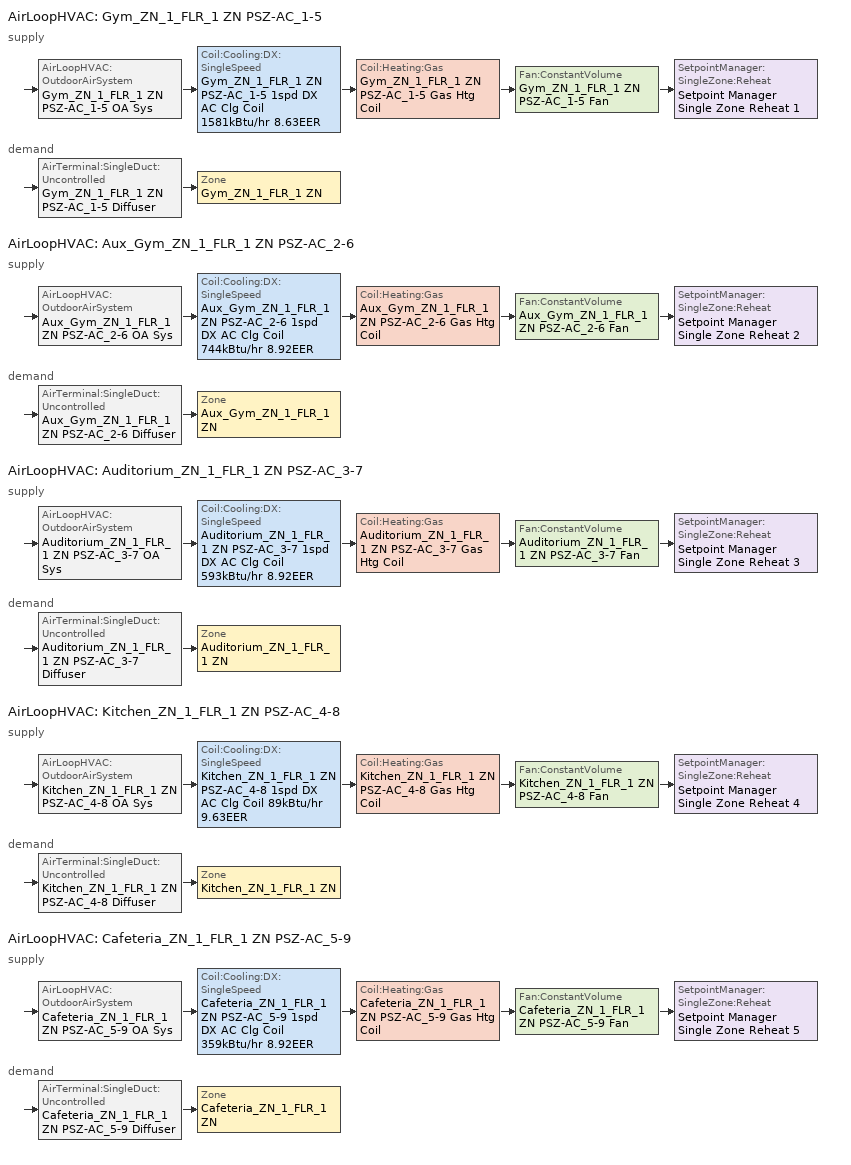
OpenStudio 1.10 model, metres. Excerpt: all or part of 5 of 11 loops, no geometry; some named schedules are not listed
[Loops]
AirLoopHVAC 'Gym_ZN_1_FLR_1 ZN PSZ-AC_1-5'
 supply: AirLoopHVAC:OutdoorAirSystem 'Gym_ZN_1_FLR_1 ZN PSZ-AC_1-5 OA Sys' > Coil:Cooling:DX:SingleSpeed 'Gym_ZN_1_FLR_1 ZN PSZ-AC_1-5 1spd DX AC Clg Coil 1581kBtu/hr 8.63EER' > Coil:Heating:Gas 'Gym_ZN_1_FLR_1 ZN PSZ-AC_1-5 Gas Htg Coil' > Fan:ConstantVolume 'Gym_ZN_1_FLR_1 ZN PSZ-AC_1-5 Fan' > SetpointManager:SingleZone:Reheat 'Setpoint Manager Single Zone Reheat 1'
 demand: AirTerminal:SingleDuct:Uncontrolled 'Gym_ZN_1_FLR_1 ZN PSZ-AC_1-5 Diffuser' > Zone 'Gym_ZN_1_FLR_1 ZN'
AirLoopHVAC 'Aux_Gym_ZN_1_FLR_1 ZN PSZ-AC_2-6'
 supply: AirLoopHVAC:OutdoorAirSystem 'Aux_Gym_ZN_1_FLR_1 ZN PSZ-AC_2-6 OA Sys' > Coil:Cooling:DX:SingleSpeed 'Aux_Gym_ZN_1_FLR_1 ZN PSZ-AC_2-6 1spd DX AC Clg Coil 744kBtu/hr 8.92EER' > Coil:Heating:Gas 'Aux_Gym_ZN_1_FLR_1 ZN PSZ-AC_2-6 Gas Htg Coil' > Fan:ConstantVolume 'Aux_Gym_ZN_1_FLR_1 ZN PSZ-AC_2-6 Fan' > SetpointManager:SingleZone:Reheat 'Setpoint Manager Single Zone Reheat 2'
 demand: AirTerminal:SingleDuct:Uncontrolled 'Aux_Gym_ZN_1_FLR_1 ZN PSZ-AC_2-6 Diffuser' > Zone 'Aux_Gym_ZN_1_FLR_1 ZN'
AirLoopHVAC 'Auditorium_ZN_1_FLR_1 ZN PSZ-AC_3-7'
 supply: AirLoopHVAC:OutdoorAirSystem 'Auditorium_ZN_1_FLR_1 ZN PSZ-AC_3-7 OA Sys' > Coil:Cooling:DX:SingleSpeed 'Auditorium_ZN_1_FLR_1 ZN PSZ-AC_3-7 1spd DX AC Clg Coil 593kBtu/hr 8.92EER' > Coil:Heating:Gas 'Auditorium_ZN_1_FLR_1 ZN PSZ-AC_3-7 Gas Htg Coil' > Fan:ConstantVolume 'Auditorium_ZN_1_FLR_1 ZN PSZ-AC_3-7 Fan' > SetpointManager:SingleZone:Reheat 'Setpoint Manager Single Zone Reheat 3'
 demand: AirTerminal:SingleDuct:Uncontrolled 'Auditorium_ZN_1_FLR_1 ZN PSZ-AC_3-7 Diffuser' > Zone 'Auditorium_ZN_1_FLR_1 ZN'
AirLoopHVAC 'Kitchen_ZN_1_FLR_1 ZN PSZ-AC_4-8'
 supply: AirLoopHVAC:OutdoorAirSystem 'Kitchen_ZN_1_FLR_1 ZN PSZ-AC_4-8 OA Sys' > Coil:Cooling:DX:SingleSpeed 'Kitchen_ZN_1_FLR_1 ZN PSZ-AC_4-8 1spd DX AC Clg Coil 89kBtu/hr 9.63EER' > Coil:Heating:Gas 'Kitchen_ZN_1_FLR_1 ZN PSZ-AC_4-8 Gas Htg Coil' > Fan:ConstantVolume 'Kitchen_ZN_1_FLR_1 ZN PSZ-AC_4-8 Fan' > SetpointManager:SingleZone:Reheat 'Setpoint Manager Single Zone Reheat 4'
 demand: AirTerminal:SingleDuct:Uncontrolled 'Kitchen_ZN_1_FLR_1 ZN PSZ-AC_4-8 Diffuser' > Zone 'Kitchen_ZN_1_FLR_1 ZN'
AirLoopHVAC 'Cafeteria_ZN_1_FLR_1 ZN PSZ-AC_5-9'
 supply: AirLoopHVAC:OutdoorAirSystem 'Cafeteria_ZN_1_FLR_1 ZN PSZ-AC_5-9 OA Sys' > Coil:Cooling:DX:SingleSpeed 'Cafeteria_ZN_1_FLR_1 ZN PSZ-AC_5-9 1spd DX AC Clg Coil 359kBtu/hr 8.92EER' > Coil:Heating:Gas 'Cafeteria_ZN_1_FLR_1 ZN PSZ-AC_5-9 Gas Htg Coil' > Fan:ConstantVolume 'Cafeteria_ZN_1_FLR_1 ZN PSZ-AC_5-9 Fan' > SetpointManager:SingleZone:Reheat 'Setpoint Manager Single Zone Reheat 5'
 demand: AirTerminal:SingleDuct:Uncontrolled 'Cafeteria_ZN_1_FLR_1 ZN PSZ-AC_5-9 Diffuser' > Zone 'Cafeteria_ZN_1_FLR_1 ZN'
[Sizing:Zone] Zone Cooling Design Supply Air Temperature {C}=12.8; Zone Heating Design Supply Air Temperature {C}=40; Zone Cooling Design Supply Air Humidity Ratio {kg-H2O/kg-air}=0.0085; Zone Heating Design Supply Air Humidity Ratio {kg-H2O/kg-air}=0.008; Cooling Design Air Flow Method=DesignDay; Heating Design Air Flow Method=DesignDay
Auditorium_ZN_1_FLR_1 ZN; Cafeteria_ZN_1_FLR_1 ZN; Kitchen_ZN_1_FLR_1 ZN; Gym_ZN_1_FLR_1 ZN; Aux_Gym_ZN_1_FLR_1 ZN
[Zone equipment]
Auditorium_ZN_1_FLR_1 ZN: Auditorium_ZN_1_FLR_1 ZN PSZ-AC_3-7 Diffuser
Cafeteria_ZN_1_FLR_1 ZN: Cafeteria_ZN_1_FLR_1 ZN PSZ-AC_5-9 Diffuser
Kitchen_ZN_1_FLR_1 ZN: Kitchen_ZN_1_FLR_1 ZN PSZ-AC_4-8 Diffuser, Kitchen_ZN_1_FLR_1 ZN Exhaust Fan
Gym_ZN_1_FLR_1 ZN: Gym_ZN_1_FLR_1 ZN PSZ-AC_1-5 Diffuser
Aux_Gym_ZN_1_FLR_1 ZN: Aux_Gym_ZN_1_FLR_1 ZN PSZ-AC_2-6 Diffuser
[AirLoopHVAC] Availability Schedule=SecondarySchool PSZ-AC Operation; Design Supply Air Flow Rate {m3/s}=AutoSize
Name | Availability Manager
Gym_ZN_1_FLR_1 ZN PSZ-AC_1-5 | Availability Manager Night Cycle 5
Aux_Gym_ZN_1_FLR_1 ZN PSZ-AC_2-6 | Availability Manager Night Cycle 6
Auditorium_ZN_1_FLR_1 ZN PSZ-AC_3-7 | Availability Manager Night Cycle 7
Kitchen_ZN_1_FLR_1 ZN PSZ-AC_4-8 | Availability Manager Night Cycle 8
Cafeteria_ZN_1_FLR_1 ZN PSZ-AC_5-9 | Availability Manager Night Cycle 9
[Sizing:System] Type of Load to Size On=Sensible; Design Outdoor Air Flow Rate {m3/s}=Autosize; Minimum System Air Flow Ratio=1; Preheat Design Temperature {C}=7; Preheat Design Humidity Ratio {kg-H2O/kg-Air}=0.008; Precool Design Temperature {C}=12.8; Precool Design Humidity Ratio {kg-H2O/kg-Air}=0.008; Central Cooling Design Supply Air Temperature {C}=12.8; Central Heating Design Supply Air Temperature {C}=40; Sizing Option=Coincident; 100% Outdoor Air in Cooling=No; 100% Outdoor Air in Heating=No; Central Cooling Design Supply Air Humidity Ratio {kg-H2O/kg-Air}=0.0085; Central Heating Design Supply Air Humidity Ratio {kg-H2O/kg-Air}=0.008; Cooling Design Air Flow Method=DesignDay; Cooling Design Air Flow Rate {m3/s}=0; Heating Design Air Flow Method=DesignDay; Heating Design Air Flow Rate {m3/s}=0; System Outdoor Air Method=ZoneSum; Zone Maximum Outdoor Air Fraction=1; Cooling Supply Air Flow Rate Per Floor Area {m3/s-m2}=0.00996765; Cooling Fraction of Autosized Cooling Supply Air Flow Rate=1; Cooling Supply Air Flow Rate Per Unit Cooling Capacity {m3/s-W}=3.94755e-05; Heating Supply Air Flow Rate Per Floor Area {m3/s-m2}=0.00996765; Heating Fraction of Autosized Heating Supply Air Flow Rate=1; Heating Fraction of Autosized Cooling Supply Air Flow Rate=1; Heating Supply Air Flow Rate Per Unit Heating Capacity {m3/s-W}=3.15882e-05; Cooling Design Capacity Method=CoolingDesignCapacity; Cooling Design Capacity {W}=autosize; Cooling Design Capacity Per Floor Area {W/m2}=234.7; Fraction of Autosized Cooling Design Capacity=1; Heating Design Capacity Method=HeatingDesignCapacity; Heating Design Capacity {W}=autosize; Heating Design Capacity Per Floor Area {W/m2}=157; Fraction of Autosized Heating Design Capacity=1; Central Cooling Capacity Control Method=OnOff
Gym_ZN_1_FLR_1 ZN PSZ-AC_1-5; Aux_Gym_ZN_1_FLR_1 ZN PSZ-AC_2-6; Auditorium_ZN_1_FLR_1 ZN PSZ-AC_3-7; Kitchen_ZN_1_FLR_1 ZN PSZ-AC_4-8; Cafeteria_ZN_1_FLR_1 ZN PSZ-AC_5-9
[Fan:ConstantVolume] Availability Schedule=SecondarySchool PSZ-AC Operation; Fan Efficiency=0.54; Maximum Flow Rate {m3/s}=AutoSize; Motor Efficiency=0.9
Name | Pressure Rise {Pa}
Gym_ZN_1_FLR_1 ZN PSZ-AC_1-5 Fan | 1018.77
Aux_Gym_ZN_1_FLR_1 ZN PSZ-AC_2-6 Fan; Auditorium_ZN_1_FLR_1 ZN PSZ-AC_3-7 Fan; Cafeteria_ZN_1_FLR_1 ZN PSZ-AC_5-9 Fan | 1110.94
Kitchen_ZN_1_FLR_1 ZN PSZ-AC_4-8 Fan | 622.722
[Controller:OutdoorAir] Minimum Outdoor Air Flow Rate {m3/s}=Autosize; Maximum Outdoor Air Flow Rate {m3/s}=Autosize; Economizer Control Type=NoEconomizer; Economizer Control Action Type=ModulateFlow; Economizer Maximum Limit Dry-Bulb Temperature {C}=28; Economizer Maximum Limit Enthalpy {J/kg}=64000; Economizer Minimum Limit Dry-Bulb Temperature {C}=-100; Lockout Type=LockoutWithCompressor; Minimum Limit Type=FixedMinimum; Minimum Outdoor Air Schedule=Always On Discrete; High Humidity Control=No; Heat Recovery Bypass Control Type=BypassWhenOAFlowGreaterThanMinimum
Name | Controller Mechanical Ventilation
Gym_ZN_1_FLR_1 ZN PSZ-AC_1-5 OA Sys Controller | Controller Mechanical Ventilation 1
Aux_Gym_ZN_1_FLR_1 ZN PSZ-AC_2-6 OA Sys Controller | Controller Mechanical Ventilation 2
Auditorium_ZN_1_FLR_1 ZN PSZ-AC_3-7 OA Sys Controller | Controller Mechanical Ventilation 3
Kitchen_ZN_1_FLR_1 ZN PSZ-AC_4-8 OA Sys Controller | Controller Mechanical Ventilation 4
Cafeteria_ZN_1_FLR_1 ZN PSZ-AC_5-9 OA Sys Controller | Controller Mechanical Ventilation 5
[Controller:MechanicalVentilation] Availability Schedule=Always On Discrete; System Outdoor Air Method=ZoneSum
Controller Mechanical Ventilation 1; Controller Mechanical Ventilation 2; Controller Mechanical Ventilation 3; Controller Mechanical Ventilation 4; Controller Mechanical Ventilation 5
[AirLoopHVAC:OutdoorAirSystem]
Name | Controller
Gym_ZN_1_FLR_1 ZN PSZ-AC_1-5 OA Sys | Gym_ZN_1_FLR_1 ZN PSZ-AC_1-5 OA Sys Controller
Aux_Gym_ZN_1_FLR_1 ZN PSZ-AC_2-6 OA Sys | Aux_Gym_ZN_1_FLR_1 ZN PSZ-AC_2-6 OA Sys Controller
Auditorium_ZN_1_FLR_1 ZN PSZ-AC_3-7 OA Sys | Auditorium_ZN_1_FLR_1 ZN PSZ-AC_3-7 OA Sys Controller
Kitchen_ZN_1_FLR_1 ZN PSZ-AC_4-8 OA Sys | Kitchen_ZN_1_FLR_1 ZN PSZ-AC_4-8 OA Sys Controller
Cafeteria_ZN_1_FLR_1 ZN PSZ-AC_5-9 OA Sys | Cafeteria_ZN_1_FLR_1 ZN PSZ-AC_5-9 OA Sys Controller
[AvailabilityManager:NightCycle] Control Type=CycleOnAny; Thermostat Tolerance {deltaC}=1; Cycling Run Time {s}=3600
Availability Manager Night Cycle 5; Availability Manager Night Cycle 6; Availability Manager Night Cycle 7; Availability Manager Night Cycle 8; Availability Manager Night Cycle 9
[SetpointManager:SingleZone:Reheat] Minimum Supply Air Temperature {C}=10; Maximum Supply Air Temperature {C}=50
Name | Control Zone
Setpoint Manager Single Zone Reheat 1 | Gym_ZN_1_FLR_1 ZN
Setpoint Manager Single Zone Reheat 2 | Aux_Gym_ZN_1_FLR_1 ZN
Setpoint Manager Single Zone Reheat 3 | Auditorium_ZN_1_FLR_1 ZN
Setpoint Manager Single Zone Reheat 4 | Kitchen_ZN_1_FLR_1 ZN
Setpoint Manager Single Zone Reheat 5 | Cafeteria_ZN_1_FLR_1 ZN
[Coil:Heating:Gas] Availability Schedule=Always On Discrete; Gas Burner Efficiency=0.78; Nominal Capacity {W}=AutoSize; Parasitic Electric Load {W}=0; Parasitic Gas Load {W}=0
Gym_ZN_1_FLR_1 ZN PSZ-AC_1-5 Gas Htg Coil; Aux_Gym_ZN_1_FLR_1 ZN PSZ-AC_2-6 Gas Htg Coil; Auditorium_ZN_1_FLR_1 ZN PSZ-AC_3-7 Gas Htg Coil; Kitchen_ZN_1_FLR_1 ZN PSZ-AC_4-8 Gas Htg Coil; Cafeteria_ZN_1_FLR_1 ZN PSZ-AC_5-9 Gas Htg Coil
[Coil:Cooling:DX:SingleSpeed] Availability Schedule=Always On Discrete; Rated Total Cooling Capacity {W}=autosize; Rated Sensible Heat Ratio=autosize; Rated Air Flow Rate {m3/s}=autosize; Rated Evaporator Fan Power Per Volume Flow Rate {W/(m3/s)}=773.3; Condenser Type=AirCooled; Evaporative Condenser Effectiveness=0; Evaporative Condenser Air Flow Rate {m3/s}=Autosize; Evaporative Condenser Pump Rated Power Consumption {W}=Autosize; Crankcase Heater Capacity {W}=0; Maximum Outdoor Dry-Bulb Temperature for Crankcase Heater Operation {C}=0; Basin Heater Capacity {W/K}=0; Basin Heater Setpoint Temperature {C}=10
Name | Rated COP {W/W} | Total Cooling Capacity Function of Temperature Curve | Total Cooling Capacity Function of Flow Fraction Curve | Energy Input Ratio Function of Temperature Curve | Energy Input Ratio Function of Flow Fraction Curve | Part Load Fraction Correlation Curve
Gym_ZN_1_FLR_1 ZN PSZ-AC_1-5 1spd DX AC Clg Coil 1581kBtu/hr 8.63EER | 3.00974 | DOE Ref DX Clg Coil Cool-Cap-fT 11 | DOE Ref DX Clg Coil Cool-CAP-fFlow 7 | DOE Ref DX Clg Coil Cool-EIR-fT 11 | DOE Ref DX Clg Coil Cool-EIR-fFlow 7 | DOE Ref DX Clg Coil Cool-PLF-fPLR 7
Aux_Gym_ZN_1_FLR_1 ZN PSZ-AC_2-6 1spd DX AC Clg Coil 744kBtu/hr 8.92EER | 3.10629 | DOE Ref DX Clg Coil Cool-Cap-fT 9 | DOE Ref DX Clg Coil Cool-CAP-fFlow 5 | DOE Ref DX Clg Coil Cool-EIR-fT 9 | DOE Ref DX Clg Coil Cool-EIR-fFlow 5 | DOE Ref DX Clg Coil Cool-PLF-fPLR 5
Auditorium_ZN_1_FLR_1 ZN PSZ-AC_3-7 1spd DX AC Clg Coil 593kBtu/hr 8.92EER | 3.10629 | DOE Ref DX Clg Coil Cool-Cap-fT 8 | DOE Ref DX Clg Coil Cool-CAP-fFlow 4 | DOE Ref DX Clg Coil Cool-EIR-fT 8 | DOE Ref DX Clg Coil Cool-EIR-fFlow 4 | DOE Ref DX Clg Coil Cool-PLF-fPLR 4
Kitchen_ZN_1_FLR_1 ZN PSZ-AC_4-8 1spd DX AC Clg Coil 89kBtu/hr 9.63EER | 3.34269 | DOE Ref DX Clg Coil Cool-Cap-fT 12 | DOE Ref DX Clg Coil Cool-CAP-fFlow 8 | DOE Ref DX Clg Coil Cool-EIR-fT 12 | DOE Ref DX Clg Coil Cool-EIR-fFlow 8 | DOE Ref DX Clg Coil Cool-PLF-fPLR 8
Cafeteria_ZN_1_FLR_1 ZN PSZ-AC_5-9 1spd DX AC Clg Coil 359kBtu/hr 8.92EER | 3.10629 | DOE Ref DX Clg Coil Cool-Cap-fT 10 | DOE Ref DX Clg Coil Cool-CAP-fFlow 6 | DOE Ref DX Clg Coil Cool-EIR-fT 10 | DOE Ref DX Clg Coil Cool-EIR-fFlow 6 | DOE Ref DX Clg Coil Cool-PLF-fPLR 6
[AirTerminal:SingleDuct:Uncontrolled] Availability Schedule=Always On Discrete; Maximum Air Flow Rate {m3/s}=AutoSize
Gym_ZN_1_FLR_1 ZN PSZ-AC_1-5 Diffuser; Aux_Gym_ZN_1_FLR_1 ZN PSZ-AC_2-6 Diffuser; Auditorium_ZN_1_FLR_1 ZN PSZ-AC_3-7 Diffuser; Kitchen_ZN_1_FLR_1 ZN PSZ-AC_4-8 Diffuser; Cafeteria_ZN_1_FLR_1 ZN PSZ-AC_5-9 Diffuser
[Fan:ZoneExhaust]
Kitchen_ZN_1_FLR_1 ZN Exhaust Fan: Availability Schedule=SchoolSecondary Kitchen_Exhaust_SCH; Fan Efficiency=0.6; Pressure Rise {Pa}=124.544; Maximum Flow Rate {m3/s}=2.54852; Flow Fraction Schedule=SchoolSecondary Kitchen_Exhaust_SCH_DCV; System Availability Manager Coupling Mode=Decoupled; Balanced Exhaust Fraction Schedule=SchoolSecondary Kitchen Exhaust Fan Balanced Exhaust Fraction Schedule
[Refrigeration:Case] Availability Schedule=Always On Discrete; Zone=Kitchen_ZN_1_FLR_1 ZN; Rated Ambient Temperature {C}=23.8889; Rated Ambient Relative Humidity {percent}=55; Rated Total Cooling Capacity per Unit Length {W/m}=734; Case Length {m}=7.32; Latent Case Credit Curve Type=CaseTemperatureMethod; Standard Case Lighting Power per Unit Length {W/m}=33; Case Lighting Schedule=SchoolSecondary BLDG_LIGHT_SCH; Fraction of Lighting Energy to Case=1; Anti-Sweat Heater Control Type=None; Humidity at Zero Anti-Sweat Heater Energy {percent}=0; Case Height {m}=0; Defrost Energy Correction Curve Type=None; Refrigerated Case Restocking Schedule=SchoolSecondary Kitchen_ZN_1_FLR_1_Case:1_WALKINFREEZER_WalkInStockingSched
Name | Rated Latent Heat Ratio | Rated Runtime Fraction | Case Operating Temperature {C} | Latent Case Credit Curve | Standard Case Fan Power per Unit Length {W/m} | Operating Case Fan Power per Unit Length {W/m} | Fraction of Anti-Sweat Heater Energy to Case | Case Defrost Power per Unit Length {W/m} | Case Defrost Type | Case Defrost Schedule | Case Defrost Drip-Down Schedule | Under Case HVAC Return Air Fraction | Case Credit Fraction Schedule
Kitchen_ZN_1_FLR_1 ZN Walkin Freezer | 0.1 | 0.4 | -23 | Single Shelf Horizontal Latent Energy Multiplier_Pre2004 | 68.3 | 68.3 | 0 | 410 | Electric | Refrigeration Defrost Schedule | Refrigeration Defrost DripDown Schedule | 0 | Refrigeration Case Credit Schedule
Kitchen_ZN_1_FLR_1 ZN Display Case | 0.08 | 0.85 | 2 | Multi Shelf Vertical Latent Energy Multiplier | 55 | 55 | 0.2 | 0 | OffCycle | Refrigeration Defrost Schedule 1 |  | 0.05
[Refrigeration:Condenser:AirCooled] Rated Subcooling Temperature Difference {deltaC}=0; Condenser Fan Speed Control Type=VariableSpeed; Rated Fan Power {W}=750; Minimum Fan Air Flow Ratio=0.25
Name | Rated Effective Total Heat Rejection Rate Curve
Refrigeration Condenser Air Cooled 1 | Refrigeration Condenser Air Cooled HR Curve
Refrigeration Condenser Air Cooled 2 | Refrigeration Condenser Air Cooled HR Curve 1
[Refrigeration:System] Minimum Condensing Temperature {C}=21; Refrigeration System Working Fluid Type=R404a; Suction Temperature Control Type=ConstantSuctionTemperature; Suction Piping Zone=Kitchen_ZN_1_FLR_1 ZN
Name | Refrigeration Condenser
Refrigeration System 1 | Refrigeration Condenser Air Cooled 1
Refrigeration System 2 | Refrigeration Condenser Air Cooled 2
[Schedule:Ruleset]
Name | Default Day Schedule | Summer Design Day Schedule | Winter Design Day Schedule
SecondarySchool PSZ-AC Operation | SecondarySchool PSZ-AC Operation Default | SecondarySchool PSZ-AC Operation Summer Design Day | SecondarySchool PSZ-AC Operation Winter Design Day
SchoolSecondary Kitchen_Exhaust_SCH | SchoolSecondary Kitchen_Exhaust_SCH Default | SchoolSecondary Kitchen_Exhaust_SCH Summer Design Day | SchoolSecondary Kitchen_Exhaust_SCH Winter Design Day
SchoolSecondary Kitchen_Exhaust_SCH_DCV | SchoolSecondary Kitchen_Exhaust_SCH_DCV Default | SchoolSecondary Kitchen_Exhaust_SCH_DCV Summer Design Day | SchoolSecondary Kitchen_Exhaust_SCH_DCV Winter Design Day
SchoolSecondary Kitchen Exhaust Fan Balanced Exhaust Fraction Schedule | SchoolSecondary Kitchen Exhaust Fan Balanced Exhaust Fraction Schedule Default | SchoolSecondary Kitchen Exhaust Fan Balanced Exhaust Fraction Schedule Summer Design Day | SchoolSecondary Kitchen Exhaust Fan Balanced Exhaust Fraction Schedule Winter Design Day
Refrigeration Defrost Schedule | Refrigeration Defrost Schedule Default
Refrigeration Defrost DripDown Schedule | Refrigeration Defrost DripDown Schedule Default
Refrigeration Case Credit Schedule | Refrigeration Case Credit Schedule Default
SchoolSecondary BLDG_LIGHT_SCH | SchoolSecondary BLDG_LIGHT_SCH Default | SchoolSecondary BLDG_LIGHT_SCH Summer Design Day | SchoolSecondary BLDG_LIGHT_SCH Winter Design Day
SchoolSecondary Kitchen_ZN_1_FLR_1_Case:1_WALKINFREEZER_WalkInStockingSched | SchoolSecondary Kitchen_ZN_1_FLR_1_Case:1_WALKINFREEZER_WalkInStockingSched Default | SchoolSecondary Kitchen_ZN_1_FLR_1_Case:1_WALKINFREEZER_WalkInStockingSched Summer Design Day | SchoolSecondary Kitchen_ZN_1_FLR_1_Case:1_WALKINFREEZER_WalkInStockingSched Winter Design Day
Refrigeration Defrost Schedule 1 | Refrigeration Defrost Schedule Default 1
[Schedule:Day]
SecondarySchool PSZ-AC Operation Default; SecondarySchool PSZ-AC Operation Summer Design Day; SecondarySchool PSZ-AC Operation Winter Design Day: 6, 0, 0, 19, 0, 1, 24, 0, 0
SchoolSecondary Kitchen_Exhaust_SCH Default; SchoolSecondary Kitchen Exhaust Fan Balanced Exhaust Fraction Schedule Default: 24, 0, 0
SchoolSecondary Kitchen_Exhaust_SCH Winter Design Day; SchoolSecondary Kitchen_Exhaust_SCH Summer Design Day: 8, 0, 0, 21, 0, 1, 24, 0, 0
SchoolSecondary Kitchen_Exhaust_SCH_DCV Default; SchoolSecondary Kitchen_Exhaust_SCH_DCV Winter Design Day; SchoolSecondary Kitchen_Exhaust_SCH_DCV Summer Design Day: 24, 0, 1
SchoolSecondary Kitchen Exhaust Fan Balanced Exhaust Fraction Schedule Winter Design Day; SchoolSecondary Kitchen Exhaust Fan Balanced Exhaust Fraction Schedule Summer Design Day: 8, 0, 0, 21, 0, 0.746296, 24, 0, 0
[Schedule:Rule] Date Specification Type=DateRange; Start Day=1
Name | Schedule Ruleset | Rule Order | Day Schedule | Apply Sunday | Apply Saturday | Start Month | End Month | End Day | Apply Monday | Apply Tuesday | Apply Wednesday | Apply Thursday | Apply Friday
Schedule Rule 49 | SecondarySchool PSZ-AC Operation | 0 | SecondarySchool PSZ-AC Operation Sat|Sun Day | Yes | Yes | 1 | 12 | 31
Schedule Rule 51 | SchoolSecondary Kitchen_Exhaust_SCH | 4 | SchoolSecondary Kitchen_Exhaust_SCH Wkdy Day |  |  | 1 | 6 | 30 | Yes | Yes | Yes | Yes | Yes
Schedule Rule 52 | SchoolSecondary Kitchen_Exhaust_SCH | 3 | SchoolSecondary Kitchen_Exhaust_SCH Wknd Day | Yes | Yes | 1 | 6 | 30
Schedule Rule 53 | SchoolSecondary Kitchen_Exhaust_SCH | 2 | SchoolSecondary Kitchen_Exhaust_SCH Wkdy Day 1 |  |  | 7 | 9 | 1 | Yes | Yes | Yes | Yes | Yes
Schedule Rule 54 | SchoolSecondary Kitchen_Exhaust_SCH | 1 | SchoolSecondary Kitchen_Exhaust_SCH Wknd Day 1 | Yes | Yes | 7 | 9 | 1
Schedule Rule 55 | SchoolSecondary Kitchen_Exhaust_SCH | 0 | SchoolSecondary Kitchen_Exhaust_SCH Wkdy Day 2 |  |  | 9 | 12 | 31 | Yes | Yes | Yes | Yes | Yes
Schedule Rule 56 | SchoolSecondary Kitchen Exhaust Fan Balanced Exhaust Fraction Schedule | 4 | SchoolSecondary Kitchen Exhaust Fan Balanced Exhaust Fraction Schedule Wkdy Day |  |  | 1 | 6 | 30 | Yes | Yes | Yes | Yes | Yes
[Schedule:Constant]
Always On Discrete: Value=1
[Curve:Biquadratic] Minimum Value of x {BasedOnField A2}=-100; Maximum Value of x {BasedOnField A2}=100; Minimum Value of y {BasedOnField A3}=-100; Maximum Value of y {BasedOnField A3}=100
Name | Coefficient1 Constant | Coefficient2 x | Coefficient3 x**2 | Coefficient4 y | Coefficient5 y**2 | Coefficient6 x*y
DOE Ref DX Clg Coil Cool-Cap-fT 8; DOE Ref DX Clg Coil Cool-Cap-fT 9; DOE Ref DX Clg Coil Cool-Cap-fT 10; DOE Ref DX Clg Coil Cool-Cap-fT 11; DOE Ref DX Clg Coil Cool-Cap-fT 12 | 0.971212 | -0.0152755 | 0.00144345 | -0.00039321 | -6.8364e-06 | -0.000290596
DOE Ref DX Clg Coil Cool-EIR-fT 8; DOE Ref DX Clg Coil Cool-EIR-fT 9; DOE Ref DX Clg Coil Cool-EIR-fT 10; DOE Ref DX Clg Coil Cool-EIR-fT 11; DOE Ref DX Clg Coil Cool-EIR-fT 12 | 0.286871 | 0.0239022 | -0.000810648 | 0.0134585 | 0.000338936 | -0.000487004
[Curve:Quadratic] Coefficient1 Constant=0.909496; Coefficient2 x=0.0986477; Coefficient3 x**2=-0.00819488; Minimum Value of x {BasedOnField A2}=0; Maximum Value of x {BasedOnField A2}=1
DOE Ref DX Clg Coil Cool-PLF-fPLR 4; DOE Ref DX Clg Coil Cool-PLF-fPLR 5; DOE Ref DX Clg Coil Cool-PLF-fPLR 6; DOE Ref DX Clg Coil Cool-PLF-fPLR 7; DOE Ref DX Clg Coil Cool-PLF-fPLR 8
[Curve:Cubic]
Name | Coefficient1 Constant | Coefficient2 x | Coefficient3 x**2 | Coefficient4 x**3 | Minimum Value of x {BasedOnField A2} | Maximum Value of x {BasedOnField A2}
Single Shelf Horizontal Latent Energy Multiplier_Pre2004 | 0.020376 | 0.00024378 | 1.14e-05 | 1.811e-07 | -35 | 20
Multi Shelf Vertical Latent Energy Multiplier | 0.0265263 | 0.00107803 | -6.02558e-05 | 1.23732e-06 | -35 | 20
DOE Ref DX Clg Coil Cool-CAP-fFlow 4; DOE Ref DX Clg Coil Cool-EIR-fFlow 4; DOE Ref DX Clg Coil Cool-CAP-fFlow 5; DOE Ref DX Clg Coil Cool-EIR-fFlow 5; DOE Ref DX Clg Coil Cool-CAP-fFlow 6; DOE Ref DX Clg Coil Cool-EIR-fFlow 6; DOE Ref DX Clg Coil Cool-CAP-fFlow 7; DOE Ref DX Clg Coil Cool-EIR-fFlow 7; DOE Ref DX Clg Coil Cool-CAP-fFlow 8; DOE Ref DX Clg Coil Cool-EIR-fFlow 8 | 1 | 0 | 0 | 0 | -100 | 100
[Curve:Linear] Coefficient1 Constant=0; Coefficient2 x=22000; Minimum Value of x {BasedOnField A2}=5; Maximum Value of x {BasedOnField A2}=22.2
Refrigeration Condenser Air Cooled HR Curve; Refrigeration Condenser Air Cooled HR Curve 1
